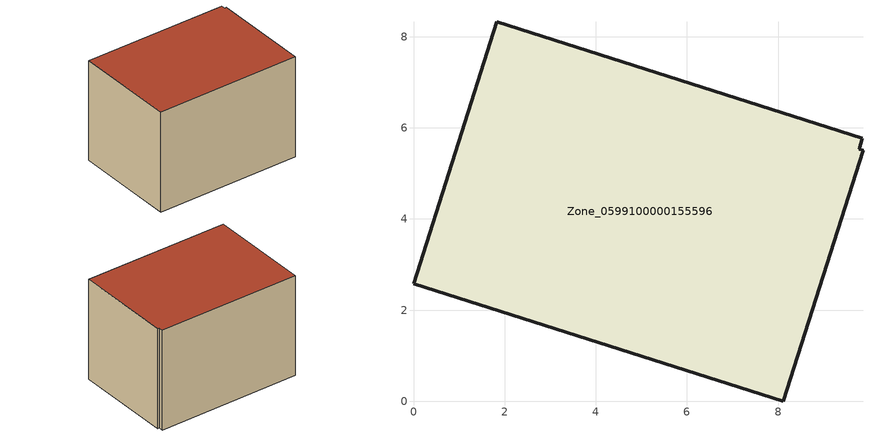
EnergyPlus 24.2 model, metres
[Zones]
Zone_0599100000155596
 floor ground (C_G): 9.85,5.77 9.78,5.54 9.87,5.51 8.11,0 0,2.58 1.83,8.33 z0
 wall outside (C_F): 9.85,5.77 1.83,8.33 0,2.58 8.11,0 9.87,5.51 9.78,5.54 9.85,5.77 z0:5.98
 roof outside (C_R): 9.78,5.54 9.85,5.77 1.83,8.33 0,2.58 8.11,0 9.87,5.51 z5.98
[BUILDING]
Pand.0599100000155596: North Axis=0; Terrain=City; Loads Convergence Tolerance Value=0.04; Temperature Convergence Tolerance Value=0.4; Solar Distribution=FullExterior; Maximum Number of Warmup Days=25; Minimum Number of Warmup Days=1
[Site:Location]
Rotterdam.The.Hague.AP_ZH_NLD Design_Conditions: Latitude=51.96; Longitude=4.45; Time Zone=1; Elevation=-4.5
[SITE:GROUNDTEMPERATURE:BUILDINGSURFACE]
18, 18, 18, 18, 18, 18, 18, 18, 18, 18, 18, 18
[MATERIAL] Thermal Absorptance=0.9; Solar Absorptance=0.7; Visible Absorptance=0.7
Name | Roughness | Thickness | Conductivity | Density | Specific Heat
G.TI.1946-1964 | MediumSmooth | 0.15 | 1 | 540 | 1210
F.TI.1946-1964 | Rough | 0.3 | 0.857143 | 1920 | 840
R.TI.1946-1964 | MediumRough | 0.2 | 0.277778 | 1500 | 1000
[CONSTRUCTION]
C_G: G.TI.1946-1964
C_F: F.TI.1946-1964
C_R: R.TI.1946-1964
[ZONE]
Zone_0599100000155596: Type=1; Multiplier=1; Ceiling Height=Autocalculate; Volume=Autocalculate; Floor Area=autocalculate; Part of Total Floor Area=Yes
[ZONEINFILTRATION:DESIGNFLOWRATE]
Infil_Zone_0599100000155596: Zone or ZoneList or Space or SpaceList=Zone_0599100000155596; Schedule=AlwaysOn; Design Flow Rate Calculation Method=Flow/Area; Flow Rate per Floor Area=0.003; Constant Term Coefficient=1; Temperature Term Coefficient=0; Velocity Term Coefficient=0; Velocity Squared Term Coefficient=0
[HVACTEMPLATE:ZONE:IDEALLOADSAIRSYSTEM]
Zone_0599100000155596: Maximum Heating Supply Air Temperature=50; Minimum Cooling Supply Air Temperature=13; Maximum Heating Supply Air Humidity Ratio=0.0156; Minimum Cooling Supply Air Humidity Ratio=0.0077; Heating Limit=NoLimit; Cooling Limit=NoLimit; Dehumidification Control Type=ConstantSensibleHeatRatio; Cooling Sensible Heat Ratio=0.7; Dehumidification Setpoint=60; Humidification Control Type=None; Humidification Setpoint=30; Outdoor Air Method=None; Outdoor Air Flow Rate per Person=0.00944; Outdoor Air Flow Rate per Zone Floor Area=0; Outdoor Air Flow Rate per Zone=0; Demand Controlled Ventilation Type=None; Outdoor Air Economizer Type=NoEconomizer; Heat Recovery Type=None; Sensible Heat Recovery Effectiveness=0.7; Latent Heat Recovery Effectiveness=0.65
[ZONECONTROL:THERMOSTAT]
ThermostatControl_Zone_0599100000155596: Zone or ZoneList=Zone_0599100000155596; Control Type Schedule=DualSetpointControlType; Control 1=Thermostat_Zone_0599100000155596; Temperature Difference Between Cutout And Setpoint=0
[THERMOSTATSETPOINT:DUALSETPOINT]
Thermostat_Zone_0599100000155596: Heating Setpoint Temperature Schedule=HeatingSetpoint_Zone_0599100000155596; Cooling Setpoint Temperature Schedule=CoolingSetpoint_Zone_0599100000155596
[SCHEDULE:COMPACT]
HeatingSetpoint_Zone_0599100000155596: Through: 12/31, For: AllDays, Until: 24:00, 21
CoolingSetpoint_Zone_0599100000155596: Through: 12/31, For: AllDays, Until: 24:00, 24
DualSetpointControlType: Through: 12/31, For: AllDays, Until: 24:00, 4
AlwaysOn: Through: 12/31, For: AllDays, Until: 24:00, 1
